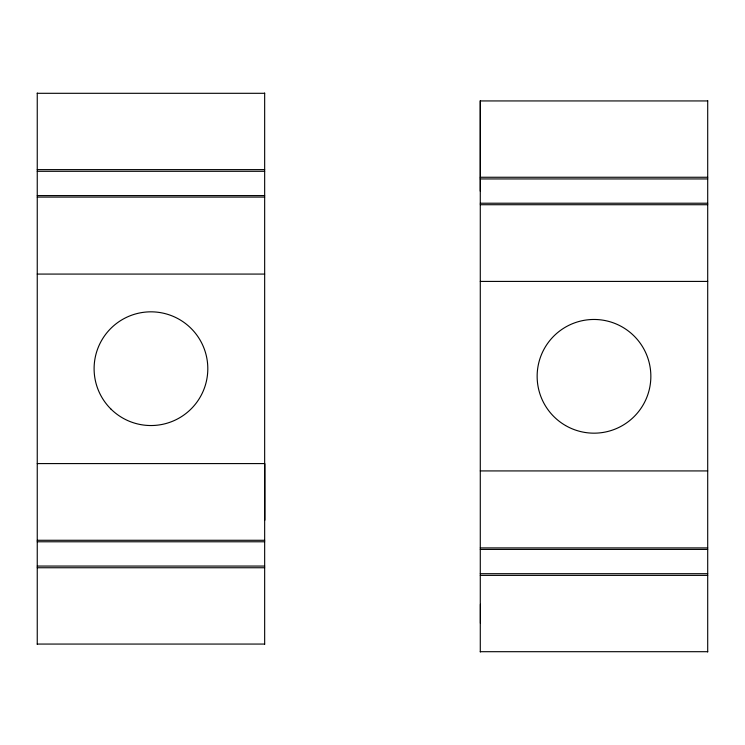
<?xml version="1.0" encoding="UTF-8"?>
<svg xmlns="http://www.w3.org/2000/svg" width="745" height="745" viewBox="0 0 745 745"><rect width="100%" height="100%" fill="white"/><g stroke="black" fill="none" stroke-linecap="round" stroke-linejoin="round"><path stroke-width="1.12" d="M264.633 463.586L264.652 520.438L264.661 463.586L37.25 463.586M37.25 93.302L264.661 93.302M707.703 100.938L480.283 100.938L480.283 191.176M37.25 169.618L264.661 169.618M37.25 171.303L264.661 171.303M480.283 177.254L707.703 177.254M480.283 178.94L707.703 178.94M37.25 195.581L264.661 195.581M37.25 197.09L264.661 197.09M480.283 203.217L707.703 203.217M480.283 204.726L707.703 204.726M37.25 274.076L264.661 274.076M480.283 281.414L707.703 281.414M480.283 470.924L707.703 470.924M37.25 540.274L264.661 540.274M37.25 541.783L264.661 541.783M480.283 547.91L707.703 547.91M480.283 549.419L707.703 549.419M37.25 566.06L264.661 566.06M37.25 567.746L264.661 567.746M480.283 573.697L707.703 573.697M480.283 575.382L707.703 575.382M37.25 644.062L264.661 644.062M480.283 651.698L707.703 651.698M707.703 100.64L707.703 651.996M480.413 604.316L480.413 623.267M480.283 100.64L480.283 651.996M264.661 93.004L264.661 644.36M37.25 93.004L37.25 644.36M565.567 425.553A56.853 56.853 0 0 0 650.851 376.318A56.853 56.853 0 0 0 565.567 327.083A56.853 56.853 0 0 0 565.567 425.553M110.754 408.884A56.853 56.853 0 0 0 205.871 383.396A56.853 56.853 0 0 0 136.242 313.766A56.853 56.853 0 0 0 110.754 408.884"/></g></svg>
